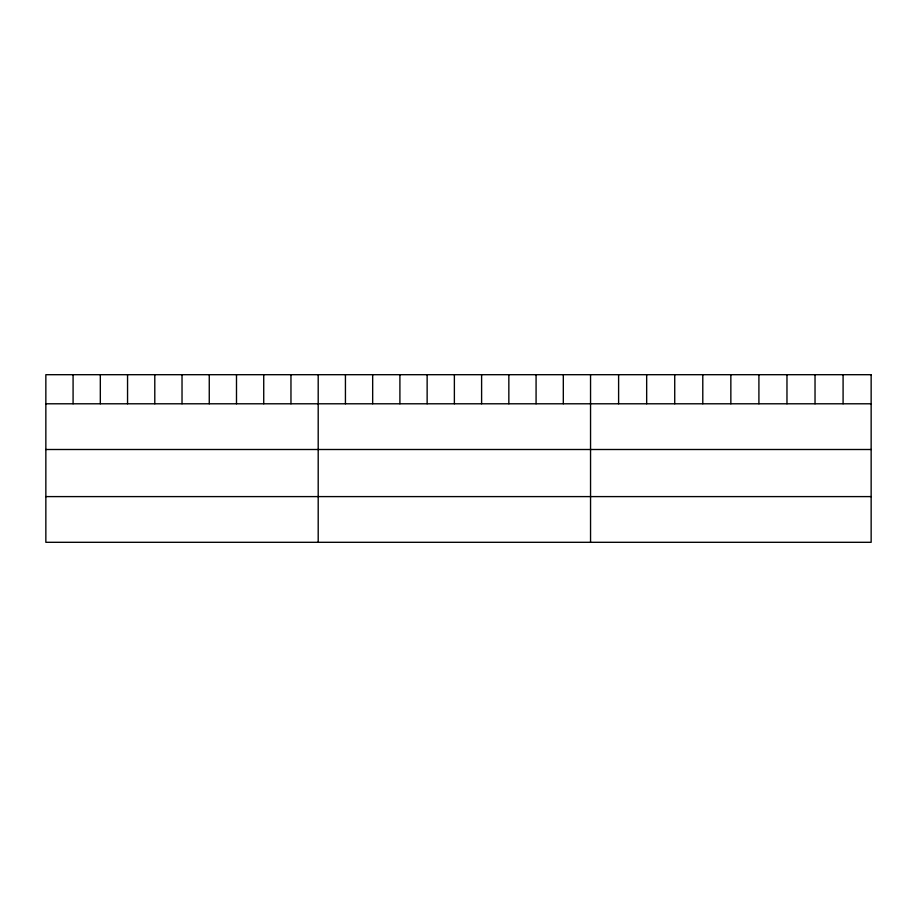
<?xml version="1.0" encoding="UTF-8"?>
<svg xmlns="http://www.w3.org/2000/svg" width="917" height="917" viewBox="0 0 917 917"><rect width="100%" height="100%" fill="white"/><g stroke="black" fill="none" stroke-linecap="round" stroke-linejoin="round"><path stroke-width="1.38" d="M45.85 403.789L871.15 403.789M45.85 449.502L871.15 449.502M45.85 496.601L871.15 496.601M843.09 374.698L843.09 403.789M815.03 374.698L815.03 403.789M786.969 374.698L786.969 403.789M758.909 374.698L758.909 403.789M730.849 374.698L730.849 403.789M702.789 374.698L702.789 403.789M674.729 374.698L674.729 403.789M646.668 374.698L646.668 403.789M618.608 374.698L618.608 403.789M590.548 374.698L590.548 542.302M563.313 374.698L563.313 403.789M536.078 374.698L536.078 403.789M508.843 374.698L508.843 403.789M481.608 374.698L481.608 403.789M454.373 374.698L454.373 403.789M427.139 374.698L427.139 403.789M399.904 374.698L399.904 403.789M372.669 374.698L372.669 403.789M345.434 374.698L345.434 403.789M318.199 374.698L318.199 542.302M290.964 374.698L290.964 403.789M263.729 374.698L263.729 403.789M236.494 374.698L236.494 403.789M209.259 374.698L209.259 403.789M182.025 374.698L182.025 403.789M154.79 374.698L154.79 403.789M127.555 374.698L127.555 403.789M100.32 374.698L100.32 403.789M73.085 374.698L73.085 403.789M871.15 374.698L45.85 374.698L45.85 542.302L871.15 542.302L871.15 374.698"/></g></svg>
